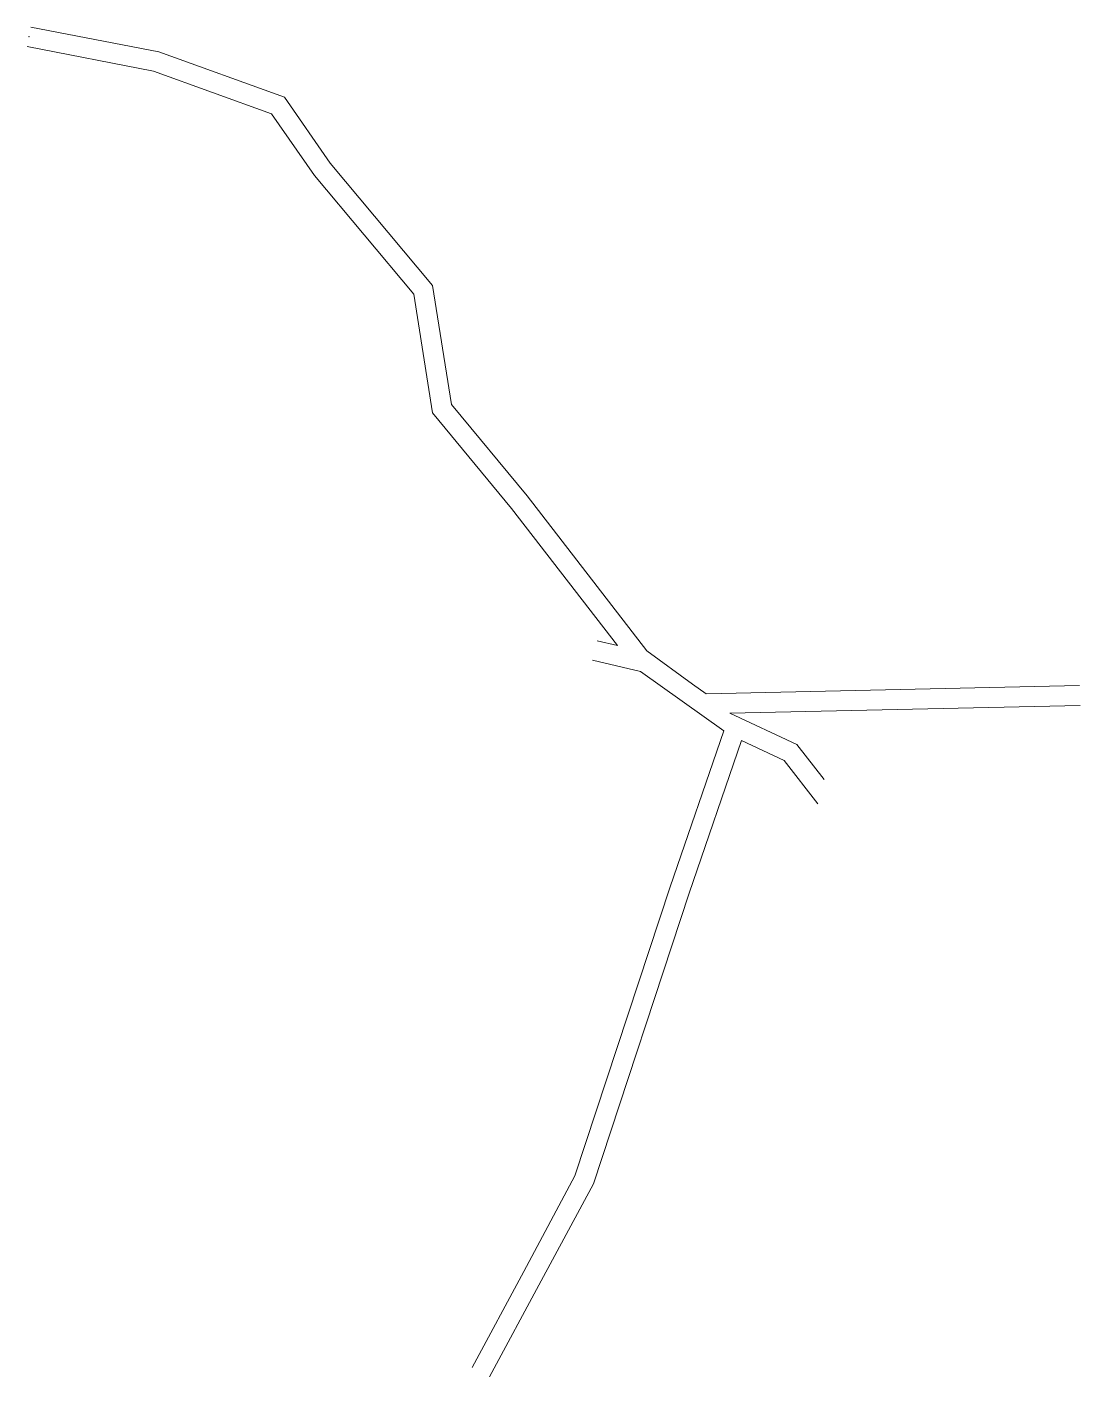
# Model space of a CAD drawing. Header units: millimetres. Extents: x 655119 to 655225, y 4147260 to 4147396.
import ezdxf

# ---------------------------------------------------------------- set-up
doc = ezdxf.new("R2010")
doc.units = ezdxf.units.MM
doc.layers.add('11_10_15HAT', color=2, linetype='Continuous', lineweight=0)
doc.layers.add('INIT_COORD', color=5, linetype='Continuous', lineweight=0)

msp = doc.modelspace()

# ---------------------------------------------------------------- linework, layer by layer
at = {"layer": '11_10_15HAT', "lineweight": 15}
for p, q in [((655119.19, 4147395.98, 1438), (655132.06, 4147393.47, 1438)), ((655118.81, 4147394.02, 1438), (655131.53, 4147391.54, 1438)), ((655132.06, 4147393.47, 1438), (655144.7, 4147388.92, 1438)), ((655131.53, 4147391.54, 1438), (655143.42, 4147387.25, 1438)), ((655144.7, 4147388.92, 1438), (655149.31, 4147382.28, 1438)), ((655143.42, 4147387.25, 1438), (655147.72, 4147381.06, 1438)), ((655149.31, 4147382.28, 1438), (655159.6, 4147369.97, 1438)), ((655147.72, 4147381.06, 1438), (655157.71, 4147369.11, 1438)), ((655159.6, 4147369.97, 1438), (655161.5, 4147358.03, 1438)), ((655157.71, 4147369.11, 1438), (655159.61, 4147357.18, 1438)), ((655161.5, 4147358.03, 1438), (655169.11, 4147348.82, 1438)), ((655159.61, 4147357.18, 1438), (655167.55, 4147347.57, 1438)), ((655169.11, 4147348.82, 1438), (655181.15, 4147333.25, 1438)), ((655167.55, 4147347.57, 1438), (655178.22, 4147333.77, 1438)), ((655181.15, 4147333.25, 1438), (655185.77, 4147329.9, 1438)), ((655180.53, 4147331.17, 1438), (655188.91, 4147325.21, 1438)), ((655187.14, 4147328.92, 1438), (655224.68, 4147329.76, 1438)), ((655189.5, 4147326.97, 1438), (655224.74, 4147327.76, 1438)), ((655189.5, 4147326.97, 1438), (655196.26, 4147323.84, 1438)), ((655190.69, 4147324.22, 1438), (655194.98, 4147322.23, 1438)), ((655196.26, 4147323.84, 1438), (655199, 4147320.3, 1444)), ((655194.98, 4147322.23, 1438), (655198.36, 4147317.85, 1444))]:
    msp.add_line(p, q, dxfattribs=at)
at = {"layer": '11_10_15HAT', "lineweight": 0}
for p, q in [((655178.22, 4147333.77, 1438), (655176.15, 4147334.25, 1438)), ((655178.22, 4147333.77, 1438), (655176.15, 4147334.25, 1438)), ((655180.53, 4147331.17, 1438), (655175.69, 4147332.31, 1438)), ((655180.53, 4147331.17, 1438), (655175.69, 4147332.31, 1438)), ((655185.77, 4147329.9, 1438), (655187.14, 4147328.92, 1438)), ((655188.91, 4147325.21, 1438), (655183.51, 4147309.52, 1438)), ((655190.69, 4147324.22, 1438), (655185.41, 4147308.89, 1438)), ((655183.51, 4147309.52, 1438), (655173.93, 4147280.44, 1438)), ((655185.41, 4147308.89, 1438), (655175.78, 4147279.65, 1438)), ((655173.93, 4147280.44, 1438), (655168.78, 4147270.84, 1437.43)), ((655175.78, 4147279.65, 1438), (655170.54, 4147269.89, 1437.43)), ((655168.78, 4147270.84, 1437.43), (655163.58, 4147261.16, 1436.96)), ((655170.54, 4147269.89, 1437.43), (655165.35, 4147260.22, 1436.96))]:
    msp.add_line(p, q, dxfattribs=at)
at = {"layer": 'INIT_COORD'}
msp.add_point((655119, 4147395, 1438), dxfattribs=at)

doc.saveas('drawing.dxf')
